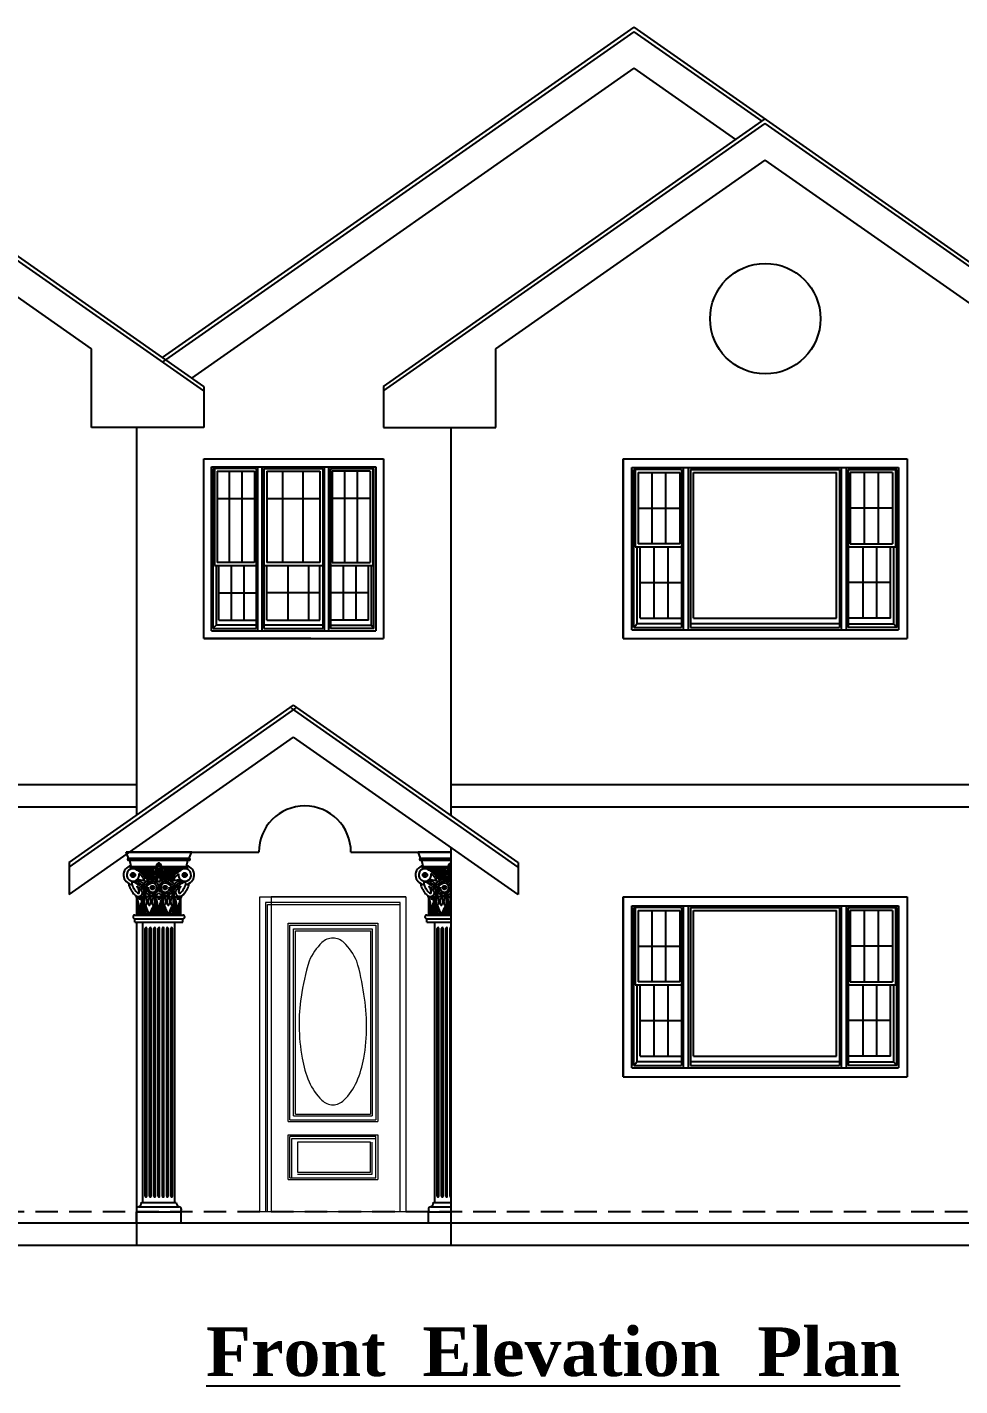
# Model space of a CAD drawing. Header units: inches. Extents: x 8172 to 11619, y -1386 to 1167.
# Drawn here: x 10052.4 to 10301.5, y 52.2 to 415.1 of the extents above; entities that cross this region are included whole.
import ezdxf

# ---------------------------------------------------------------- set-up
doc = ezdxf.new("R2010")
doc.units = ezdxf.units.IN
doc.header["$LTSCALE"] = 48
doc.header["$MEASUREMENT"] = 0
doc.linetypes.add('0', pattern=[0])
doc.linetypes.add('HIDDEN2', pattern=[0.1875, 0.125, -0.0625])
doc.layers.add('A-Door', color=3, linetype='Continuous', lineweight=13)
doc.layers.add('A-Glaz', color=92, linetype='Continuous')
doc.layers.add('SYMBOLS', color=6, linetype='Continuous')
doc.styles.get("Standard").update_dxf_attribs({"font": 'romantic.ttf'})

msp = doc.modelspace()

# ---------------------------------------------------------------- linework, layer by layer
for p, q in [((10099.56, 319.14), (9962.54, 415.08)), ((10088.54, 326.86), (10214.54, 415.08)), ((10088.54, 325.64), (10214.54, 413.86)), ((10351.56, 319.14), (10214.54, 415.08)), ((10248.69, 389.95), (10214.54, 413.86)), ((10096.38, 321.36), (10214.54, 404.1)), ((10241.72, 385.06), (10214.54, 404.1)), ((10099.56, 317.92), (9997.56, 389.34)), ((10147.56, 319.14), (10249.56, 390.56)), ((10147.56, 317.92), (10249.56, 389.34)), ((10351.56, 317.92), (10249.56, 389.34)), ((10069.56, 329.16), (9997.56, 379.57)), ((10177.56, 329.16), (10249.56, 379.57)), ((10321.56, 329.16), (10249.56, 379.57)), ((10069.56, 308.15), (10069.56, 329.16)), ((10177.56, 308.15), (10177.56, 329.16)), ((10099.56, 319.14), (10099.56, 308.15)), ((10147.56, 319.14), (10147.56, 308.15)), ((10099.56, 308.15), (10069.56, 308.15)), ((10081.56, 308.15), (10081.56, 204.56)), ((10081.56, 308.15), (10081.56, 204.56)), ((10147.56, 308.15), (10177.56, 308.15)), ((10165.56, 308.15), (10165.56, 204.56)), ((10128.13, 251.75), (10099.56, 251.75)), ((10063.56, 191.95), (10123.56, 233.97)), ((10063.56, 190.73), (10124.14, 233.15)), ((10183.56, 190.73), (10122.99, 233.15)), ((10183.56, 191.95), (10123.56, 233.97)), ((10063.56, 183.41), (10123.56, 225.42)), ((10183.56, 183.41), (10123.56, 225.42)), ((10081.56, 212.75), (9913.56, 212.75)), ((10333.56, 212.75), (10165.56, 212.75)), ((10081.56, 206.75), (9913.56, 206.75)), ((10333.56, 206.75), (10165.56, 206.75)), ((10165.56, 196.01), (10165.56, 89.75)), ((10096.32, 194.75), (10114.26, 194.75)), ((10138.87, 194.75), (10156.8, 194.75)), ((10063.56, 191.95), (10063.56, 183.41)), ((10183.56, 191.95), (10183.56, 183.41)), ((10081.56, 176.06), (10081.56, 89.75)), ((10081.56, 176.06), (10081.56, 89.75)), ((9829.56, 95.75), (10081.56, 95.75)), ((10081.56, 95.75), (10333.56, 95.75)), ((9466.78, 89.75), (10900.4, 89.75))]:
    msp.add_line(p, q)
at = {"color": 4}
msp.add_line((10099.56, 251.75), (10099.56, 290.08), dxfattribs=at)
at = {"color": 8, "linetype": 'HIDDEN2'}
for p, q in [((9901.56, 98.75), (10081.56, 98.75)), ((10081.56, 98.75), (10180.21, 98.75)), ((10153.56, 98.75), (10333.56, 98.75))]:
    msp.add_line(p, q, dxfattribs=at)
msp.add_circle((10249.56, 337.22), 14.75)
msp.add_arc((10126.56, 194.75), 12.31, 0, 180)
at = {"layer": 'A-Door', "linetype": '0'}
for p, q in [((10114.56, 182.75), (10153.56, 182.75)), ((10114.56, 98.75), (10114.56, 182.75)), ((10153.56, 182.75), (10117.56, 182.75)), ((10117.56, 182.75), (10117.56, 98.75)), ((10153.56, 182.75), (10153.56, 98.75)), ((10153.56, 182.75), (10153.56, 98.75)), ((10152.06, 181.25), (10116.06, 181.25)), ((10116.06, 181.25), (10116.06, 98.75)), ((10116.56, 180.75), (10152.06, 180.75)), ((10116.56, 98.75), (10116.56, 180.75)), ((10152.06, 98.75), (10152.06, 181.25)), ((10122.06, 122.75), (10122.06, 175.75)), ((10122.06, 175.75), (10146.06, 175.75)), ((10122.56, 123.25), (10122.56, 175.25)), ((10122.56, 175.25), (10145.56, 175.25)), ((10123.56, 174.25), (10144.56, 174.25)), ((10123.56, 124.25), (10123.56, 174.25)), ((10144.56, 174.25), (10144.56, 124.25)), ((10145.56, 175.25), (10145.56, 123.25)), ((10146.06, 175.75), (10146.06, 122.75)), ((10124.06, 124.75), (10124.06, 173.75)), ((10124.06, 173.75), (10144.06, 173.75)), ((10144.06, 173.75), (10144.06, 124.75)), ((10123.56, 124.25), (10144.56, 124.25)), ((10124.06, 124.75), (10144.06, 124.75)), ((10122.06, 122.75), (10146.06, 122.75)), ((10122.56, 123.25), (10145.56, 123.25)), ((10122.06, 119.25), (10146.06, 119.25)), ((10122.06, 107.25), (10122.06, 119.25)), ((10145.56, 118.75), (10122.56, 118.75)), ((10122.56, 107.75), (10122.56, 118.75)), ((10123.06, 118.25), (10145.56, 118.25)), ((10123.06, 107.75), (10123.06, 118.25)), ((10124.56, 117.25), (10124.56, 109.25)), ((10144.06, 117.25), (10124.56, 117.25)), ((10144.06, 109.25), (10144.06, 117.25)), ((10144.56, 108.75), (10144.56, 117.25)), ((10145.56, 107.75), (10145.56, 118.75)), ((10146.06, 119.25), (10146.06, 107.25)), ((10124.56, 109.25), (10144.06, 109.25)), ((10122.06, 107.25), (10146.06, 107.25)), ((10122.56, 107.75), (10145.56, 107.75)), ((10124.56, 108.75), (10144.56, 108.75)), ((10114.56, 98.75), (10153.56, 98.75)), ((10117.56, 98.75), (10153.56, 98.75))]:
    msp.add_line(p, q, dxfattribs=at)
for centre, radius, start, end in [((10134.06, 167.52), 4.24, 90, 134.024), ((10134.06, 167.52), 4.24, 45.976, 90), ((10141.72, 159.59), 15.26, 134.024, 156.8014), ((10126.4, 159.59), 15.26, 23.1986, 45.976), ((10182.18, 148.5), 57.1, 162.568, 172.483), ((10088.95, 149.99), 53.79, 7.2733, 16.8754), ((10094.18, 148.25), 48.88, 0.0001, 10.0663), ((10160.1, 149.84), 35.07, 169.9337, 182.5857), ((10173.94, 148.25), 48.88, 180, 190.0663), ((10094.18, 148.25), 48.88, 349.9337, 0), ((10154.15, 144.74), 28.77, 190.0663, 203.1986), ((10113.98, 144.74), 28.77, 336.8014, 349.9337), ((10141.72, 139.42), 15.26, 203.1986, 225.976), ((10126.4, 139.42), 15.26, 314.024, 336.8014), ((10134.06, 131.49), 4.24, 225.976, 270), ((10134.06, 131.49), 4.24, 270, 314.024)]:
    msp.add_arc(centre, radius, start, end, dxfattribs=at)
at = {"layer": 'A-Glaz', "linetype": '0'}
for p, q in [((10099.56, 251.75), (10099.56, 299.75)), ((10099.56, 299.75), (10147.56, 299.75)), ((10101.65, 253.84), (10101.65, 297.67)), ((10101.65, 297.67), (10145.48, 297.67)), ((10113.99, 253.84), (10113.99, 297.67)), ((10115.18, 253.84), (10115.18, 297.67)), ((10131.79, 253.84), (10131.79, 297.67)), ((10132.98, 253.84), (10132.98, 297.67)), ((10145.48, 297.67), (10145.48, 253.84)), ((10147.56, 299.75), (10147.56, 251.75)), ((10211.61, 299.75), (10211.61, 251.75)), ((10211.61, 251.75), (10211.61, 299.75)), ((10211.61, 299.75), (10287.51, 299.75)), ((10287.51, 299.75), (10287.51, 251.75)), ((10102.09, 254.43), (10102.09, 297.22)), ((10113.55, 297.22), (10102.09, 297.22)), ((10102.39, 297.22), (10102.39, 271.32)), ((10103.13, 296.48), (10103.13, 272.06)), ((10103.13, 296.48), (10113.1, 296.48)), ((10106.46, 272.06), (10106.46, 296.48)), ((10109.78, 272.06), (10109.78, 296.48)), ((10113.1, 296.48), (10113.1, 272.06)), ((10113.55, 297.22), (10113.55, 254.43)), ((10115.63, 297.22), (10115.63, 254.43)), ((10115.63, 297.22), (10131.35, 297.22)), ((10116.37, 296.48), (10116.37, 272.06)), ((10116.37, 296.48), (10130.6, 296.48)), ((10120.64, 272.06), (10120.64, 296.48)), ((10126.15, 272.06), (10126.15, 296.48)), ((10130.6, 296.48), (10130.6, 272.06)), ((10131.35, 297.22), (10131.35, 254.43)), ((10133.04, 272.06), (10133.04, 296.48)), ((10133.43, 297.22), (10133.43, 254.43)), ((10133.43, 297.22), (10145.03, 297.22)), ((10133.87, 296.48), (10133.87, 272.06)), ((10143.99, 296.48), (10133.87, 296.48)), ((10137.25, 272.06), (10137.25, 296.48)), ((10140.62, 272.06), (10140.62, 296.48)), ((10143.99, 296.48), (10143.99, 272.06)), ((10144.74, 297.22), (10144.74, 271.32)), ((10145.03, 254.43), (10145.03, 297.22)), ((10213.94, 254.08), (10213.94, 297.43)), ((10213.94, 297.43), (10285.19, 297.43)), ((10214.43, 254.74), (10214.43, 296.93)), ((10227.22, 296.93), (10214.43, 296.93)), ((10214.77, 296.93), (10214.77, 276.25)), ((10215.6, 296.1), (10215.6, 277.08)), ((10215.6, 296.1), (10226.72, 296.1)), ((10219.31, 277.08), (10219.31, 296.1)), ((10223.02, 277.08), (10223.02, 296.1)), ((10226.72, 296.1), (10226.72, 277.08)), ((10227.22, 296.93), (10227.22, 254.74)), ((10227.72, 254.08), (10227.72, 297.43)), ((10229.05, 254.08), (10229.05, 297.43)), ((10229.55, 296.93), (10229.55, 254.74)), ((10229.55, 296.93), (10269.41, 296.93)), ((10230.38, 257.23), (10230.38, 296.1)), ((10230.38, 296.1), (10268.58, 296.1)), ((10268.58, 257.23), (10268.58, 296.1)), ((10269.41, 296.93), (10269.41, 254.74)), ((10269.91, 254.08), (10269.91, 297.43)), ((10271.24, 254.08), (10271.24, 297.43)), ((10271.74, 296.93), (10271.74, 254.74)), ((10271.74, 296.93), (10284.69, 296.93)), ((10272.23, 296.1), (10272.23, 277.08)), ((10283.53, 296.1), (10272.23, 296.1)), ((10276.11, 277.08), (10276.11, 296.1)), ((10279.82, 277.08), (10279.82, 296.1)), ((10283.53, 296.1), (10283.53, 277.08)), ((10284.36, 296.93), (10284.36, 276.25)), ((10284.69, 254.74), (10284.69, 296.93)), ((10285.19, 297.43), (10285.19, 254.08)), ((10103.13, 289.15), (10113.1, 289.15)), ((10116.37, 289.15), (10130.6, 289.15)), ((10143.99, 289.15), (10133.87, 289.15)), ((10215.6, 286.59), (10226.72, 286.59)), ((10283.53, 286.59), (10272.23, 286.59)), ((10214.77, 276.25), (10227.22, 276.25)), ((10215.26, 276.25), (10215.26, 255.74)), ((10226.72, 277.08), (10215.6, 277.08)), ((10216.1, 257.23), (10216.1, 276.25)), ((10219.8, 276.25), (10219.8, 257.23)), ((10223.51, 276.25), (10223.51, 257.23)), ((10271.74, 276.25), (10284.36, 276.25)), ((10272.23, 277.08), (10283.53, 277.08)), ((10275.61, 276.25), (10275.61, 257.23)), ((10279.32, 276.25), (10279.32, 257.23)), ((10283.03, 257.23), (10283.03, 276.25)), ((10283.86, 276.25), (10283.86, 255.74)), ((10102.39, 271.32), (10113.55, 271.32)), ((10102.84, 271.32), (10102.84, 255.32)), ((10113.1, 272.06), (10103.13, 272.06)), ((10103.58, 256.66), (10103.58, 271.32)), ((10106.9, 271.32), (10106.9, 256.66)), ((10110.22, 271.32), (10110.22, 256.66)), ((10115.63, 271.32), (10131.35, 271.32)), ((10130.6, 272.06), (10116.37, 272.06)), ((10116.37, 256.66), (10116.37, 271.32)), ((10122.03, 271.32), (10122.03, 256.66)), ((10127.53, 271.32), (10127.53, 256.66)), ((10130.6, 256.66), (10130.6, 271.32)), ((10133.04, 271.32), (10133.04, 256.66)), ((10133.43, 271.32), (10144.74, 271.32)), ((10133.87, 272.06), (10143.99, 272.06)), ((10136.8, 271.32), (10136.8, 256.66)), ((10140.17, 271.32), (10140.17, 256.66)), ((10143.55, 256.66), (10143.55, 271.32)), ((10144.29, 271.32), (10144.29, 255.32)), ((10216.1, 266.74), (10227.22, 266.74)), ((10283.03, 266.74), (10271.74, 266.74)), ((10103.58, 263.99), (10113.55, 263.99)), ((10116.37, 264.07), (10130.6, 264.07)), ((10143.55, 263.99), (10133.43, 263.99)), ((10102.09, 254.43), (10102.84, 255.32)), ((10102.09, 254.43), (10113.55, 254.43)), ((10113.55, 255.32), (10102.84, 255.32)), ((10103.58, 256.66), (10113.55, 256.66)), ((10131.35, 255.32), (10115.63, 255.32)), ((10115.63, 254.43), (10131.35, 254.43)), ((10116.37, 256.66), (10130.6, 256.66)), ((10143.55, 256.66), (10133.43, 256.66)), ((10133.43, 255.32), (10144.29, 255.32)), ((10145.03, 254.43), (10133.43, 254.43)), ((10145.03, 254.43), (10144.29, 255.32)), ((10213.94, 254.08), (10285.19, 254.08)), ((10214.43, 254.74), (10215.26, 255.74)), ((10214.43, 254.74), (10227.22, 254.74)), ((10227.22, 255.74), (10215.26, 255.74)), ((10216.1, 257.23), (10227.22, 257.23)), ((10269.41, 255.74), (10229.55, 255.74)), ((10229.55, 254.74), (10269.41, 254.74)), ((10230.38, 257.23), (10268.58, 257.23)), ((10283.03, 257.23), (10271.74, 257.23)), ((10271.74, 255.74), (10283.86, 255.74)), ((10284.69, 254.74), (10271.74, 254.74)), ((10284.69, 254.74), (10283.86, 255.74)), ((10099.56, 251.75), (10147.56, 251.75)), ((10101.65, 253.84), (10145.48, 253.84)), ((10211.61, 251.75), (10287.51, 251.75)), ((10211.61, 182.75), (10211.61, 134.75)), ((10211.61, 134.75), (10211.61, 182.75)), ((10211.61, 182.75), (10287.51, 182.75)), ((10287.51, 182.75), (10287.51, 134.75)), ((10213.94, 137.08), (10213.94, 180.43)), ((10213.94, 180.43), (10285.19, 180.43)), ((10214.43, 137.74), (10214.43, 179.93)), ((10227.22, 179.93), (10214.43, 179.93)), ((10214.77, 179.93), (10214.77, 159.25)), ((10215.6, 179.1), (10215.6, 160.08)), ((10215.6, 179.1), (10226.72, 179.1)), ((10219.31, 160.08), (10219.31, 179.1)), ((10223.02, 160.08), (10223.02, 179.1)), ((10226.72, 179.1), (10226.72, 160.08)), ((10227.22, 179.93), (10227.22, 137.74)), ((10227.72, 137.08), (10227.72, 180.43)), ((10229.05, 137.08), (10229.05, 180.43)), ((10229.55, 179.93), (10229.55, 137.74)), ((10229.55, 179.93), (10269.41, 179.93)), ((10230.38, 140.23), (10230.38, 179.1)), ((10230.38, 179.1), (10268.58, 179.1)), ((10268.58, 140.23), (10268.58, 179.1)), ((10269.41, 179.93), (10269.41, 137.74)), ((10269.91, 137.08), (10269.91, 180.43)), ((10271.24, 137.08), (10271.24, 180.43)), ((10271.74, 179.93), (10271.74, 137.74)), ((10271.74, 179.93), (10284.69, 179.93)), ((10272.23, 179.1), (10272.23, 160.08)), ((10283.53, 179.1), (10272.23, 179.1)), ((10276.11, 160.08), (10276.11, 179.1)), ((10279.82, 160.08), (10279.82, 179.1)), ((10283.53, 179.1), (10283.53, 160.08)), ((10284.36, 179.93), (10284.36, 159.25)), ((10284.69, 137.74), (10284.69, 179.93)), ((10285.19, 180.43), (10285.19, 137.08)), ((10215.6, 169.59), (10226.72, 169.59)), ((10283.53, 169.59), (10272.23, 169.59)), ((10226.72, 160.08), (10215.6, 160.08)), ((10272.23, 160.08), (10283.53, 160.08)), ((10214.77, 159.25), (10227.22, 159.25)), ((10215.26, 159.25), (10215.26, 138.74)), ((10216.1, 140.23), (10216.1, 159.25)), ((10219.8, 159.25), (10219.8, 140.23)), ((10223.51, 159.25), (10223.51, 140.23)), ((10271.74, 159.25), (10284.36, 159.25)), ((10275.61, 159.25), (10275.61, 140.23)), ((10279.32, 159.25), (10279.32, 140.23)), ((10283.03, 140.23), (10283.03, 159.25)), ((10283.86, 159.25), (10283.86, 138.74)), ((10216.1, 149.74), (10227.22, 149.74)), ((10283.03, 149.74), (10271.74, 149.74)), ((10214.43, 137.74), (10215.26, 138.74)), ((10227.22, 138.74), (10215.26, 138.74)), ((10216.1, 140.23), (10227.22, 140.23)), ((10269.41, 138.74), (10229.55, 138.74)), ((10230.38, 140.23), (10268.58, 140.23)), ((10283.03, 140.23), (10271.74, 140.23)), ((10271.74, 138.74), (10283.86, 138.74)), ((10284.69, 137.74), (10283.86, 138.74)), ((10211.61, 134.75), (10287.51, 134.75)), ((10213.94, 137.08), (10285.19, 137.08)), ((10214.43, 137.74), (10227.22, 137.74)), ((10229.55, 137.74), (10269.41, 137.74)), ((10284.69, 137.74), (10271.74, 137.74))]:
    msp.add_line(p, q, dxfattribs=at)
at = {"layer": 'SYMBOLS'}
for p, q in [((10078.8, 194.77), (10096.33, 194.77)), ((10079.47, 193.08), (10078.8, 194.77)), ((10078.8, 194.75), (10096.32, 194.75)), ((10079.47, 193.08), (10095.65, 193.08)), ((10079.47, 192.54), (10095.65, 192.54)), ((10080.15, 190.86), (10079.81, 192.54)), ((10094.98, 190.86), (10095.32, 192.54)), ((10095.65, 193.08), (10096.33, 194.77)), ((10156.8, 194.77), (10165.56, 194.77)), ((10157.47, 193.08), (10156.8, 194.77)), ((10156.8, 194.75), (10165.56, 194.75)), ((10157.47, 193.08), (10165.56, 193.08)), ((10157.47, 192.54), (10165.56, 192.54)), ((10158.15, 190.86), (10157.81, 192.54)), ((10080.15, 190.86), (10086.83, 190.86)), ((10080.15, 190.32), (10086.74, 190.32)), ((10081.49, 190.09), (10081.49, 190.32)), ((10082, 189.79), (10082, 190.32)), ((10082.51, 189.47), (10082.51, 190.32)), ((10083.01, 189.05), (10083.01, 190.32)), ((10083.52, 188.5), (10083.52, 190.32)), ((10084.02, 187.73), (10084.02, 190.32)), ((10084.53, 187.73), (10084.53, 190.32)), ((10085.03, 187.9), (10085.03, 190.32)), ((10085.54, 187.99), (10085.54, 190.32)), ((10086.05, 189.51), (10086.05, 190.32)), ((10087.27, 190.38), (10086.72, 190.07)), ((10086.72, 189.88), (10088.4, 189.88)), ((10087.24, 190.46), (10086.74, 190.33)), ((10087.24, 190.64), (10086.81, 190.75)), ((10087.27, 190.72), (10086.86, 190.95)), ((10087.32, 190.31), (10086.89, 189.88)), ((10087.32, 190.79), (10086.94, 191.17)), ((10087.39, 190.84), (10087.06, 191.42)), ((10087.4, 190.26), (10087.18, 189.88)), ((10087.48, 190.88), (10087.27, 191.67)), ((10087.48, 190.23), (10087.38, 189.88)), ((10087.65, 190.88), (10087.86, 191.67)), ((10087.65, 190.23), (10087.74, 189.88)), ((10087.73, 190.84), (10088.06, 191.42)), ((10087.73, 190.26), (10087.94, 189.88)), ((10087.8, 190.79), (10088.18, 191.18)), ((10087.8, 190.32), (10088.24, 189.88)), ((10087.86, 190.72), (10088.26, 190.95)), ((10087.86, 190.39), (10088.4, 190.08)), ((10087.89, 190.64), (10088.32, 190.76)), ((10087.89, 190.46), (10088.38, 190.33)), ((10088.29, 190.86), (10094.98, 190.86)), ((10088.38, 190.32), (10094.98, 190.32)), ((10089.08, 189.51), (10089.08, 190.32)), ((10089.58, 188.01), (10089.58, 190.32)), ((10090.09, 187.92), (10090.09, 190.32)), ((10090.6, 187.75), (10090.6, 190.32)), ((10091.1, 187.67), (10091.1, 190.32)), ((10091.61, 188.42), (10091.61, 190.32)), ((10092.11, 188.97), (10092.11, 190.32)), ((10092.62, 189.4), (10092.62, 190.32)), ((10093.12, 189.74), (10093.12, 190.32)), ((10093.63, 190.09), (10093.63, 190.32)), ((10158.15, 190.86), (10164.83, 190.86)), ((10158.15, 190.32), (10164.74, 190.32)), ((10159.49, 190.09), (10159.49, 190.32)), ((10160, 189.79), (10160, 190.32)), ((10160.51, 189.47), (10160.51, 190.32)), ((10161.01, 189.05), (10161.01, 190.32)), ((10161.52, 188.5), (10161.52, 190.32)), ((10162.02, 187.73), (10162.02, 190.32)), ((10162.53, 187.73), (10162.53, 190.32)), ((10163.03, 187.9), (10163.03, 190.32)), ((10163.54, 187.99), (10163.54, 190.32)), ((10164.05, 189.51), (10164.05, 190.32)), ((10165.27, 190.38), (10164.72, 190.07)), ((10164.72, 189.88), (10165.56, 189.88)), ((10165.24, 190.46), (10164.74, 190.33)), ((10165.24, 190.64), (10164.81, 190.75)), ((10165.27, 190.72), (10164.86, 190.95)), ((10165.32, 190.31), (10164.89, 189.88)), ((10165.32, 190.79), (10164.94, 191.17)), ((10165.39, 190.84), (10165.06, 191.42)), ((10165.4, 190.26), (10165.18, 189.88)), ((10165.48, 190.88), (10165.27, 191.67)), ((10165.48, 190.23), (10165.38, 189.88)), ((10083.82, 186.95), (10084.36, 186.95)), ((10090.76, 186.95), (10091.31, 186.95)), ((10161.82, 186.95), (10162.36, 186.95)), ((10081.49, 182.9), (10087.56, 182.9)), ((10081.66, 177.91), (10081.66, 182.49)), ((10081.83, 177.91), (10081.83, 182.02)), ((10082, 177.91), (10082, 181.49)), ((10083.01, 177.91), (10083.01, 181.69)), ((10083.18, 177.91), (10083.18, 182.15)), ((10083.35, 177.91), (10083.35, 182.55)), ((10086.72, 177.91), (10086.72, 182.49)), ((10086.89, 177.91), (10086.89, 182.02)), ((10087.06, 177.91), (10087.06, 181.49)), ((10087.56, 182.9), (10093.63, 182.9)), ((10088.07, 177.91), (10088.07, 181.69)), ((10088.24, 177.91), (10088.24, 182.15)), ((10088.4, 177.91), (10088.4, 182.55)), ((10091.78, 177.91), (10091.78, 182.49)), ((10091.94, 177.91), (10091.94, 182.02)), ((10092.11, 177.91), (10092.11, 181.49)), ((10093.12, 177.91), (10093.12, 181.69)), ((10093.29, 177.91), (10093.29, 182.15)), ((10093.46, 177.91), (10093.46, 182.55)), ((10159.49, 182.9), (10165.56, 182.9)), ((10159.66, 177.91), (10159.66, 182.49)), ((10159.83, 177.91), (10159.83, 182.02)), ((10160, 177.91), (10160, 181.49)), ((10161.01, 177.91), (10161.01, 181.69)), ((10161.18, 177.91), (10161.18, 182.15)), ((10161.35, 177.91), (10161.35, 182.55)), ((10164.72, 177.91), (10164.72, 182.49)), ((10164.89, 177.91), (10164.89, 182.02)), ((10165.06, 177.91), (10165.06, 181.49)), ((10081.16, 177.91), (10093.97, 177.91)), ((10082.17, 177.91), (10082.17, 180.86)), ((10082.34, 177.91), (10082.34, 180.02)), ((10082.67, 177.91), (10082.67, 180.43)), ((10082.84, 177.91), (10082.84, 181.14)), ((10087.23, 177.91), (10087.23, 180.86)), ((10087.39, 177.91), (10087.39, 180.02)), ((10087.73, 177.91), (10087.73, 180.43)), ((10087.9, 177.91), (10087.9, 181.14)), ((10092.28, 177.91), (10092.28, 180.86)), ((10092.45, 177.91), (10092.45, 180.02)), ((10092.79, 177.91), (10092.79, 180.43)), ((10092.96, 177.91), (10092.96, 181.14)), ((10159.16, 177.91), (10165.56, 177.91)), ((10160.17, 177.91), (10160.17, 180.86)), ((10160.34, 177.91), (10160.34, 180.02)), ((10160.67, 177.91), (10160.67, 180.43)), ((10160.84, 177.91), (10160.84, 181.14)), ((10165.23, 177.91), (10165.23, 180.86)), ((10165.39, 177.91), (10165.39, 180.02)), ((10081.16, 176.9), (10093.97, 176.9)), ((10081.16, 176.06), (10081.16, 176.9)), ((10081.16, 176.06), (10093.97, 176.06)), ((10083.28, 101.15), (10083.28, 176.06)), ((10083.92, 102.83), (10083.92, 174.37)), ((10084.33, 102.83), (10084.33, 174.37)), ((10085.07, 102.83), (10085.07, 174.37)), ((10085.47, 102.83), (10085.47, 174.37)), ((10086.21, 102.83), (10086.21, 174.37)), ((10086.62, 102.83), (10086.62, 174.37)), ((10087.36, 102.83), (10087.36, 174.37)), ((10087.76, 102.83), (10087.76, 174.37)), ((10088.51, 102.83), (10088.51, 174.37)), ((10088.91, 102.83), (10088.91, 174.37)), ((10089.65, 102.83), (10089.65, 174.37)), ((10090.06, 102.83), (10090.06, 174.37)), ((10090.8, 102.83), (10090.8, 174.37)), ((10091.2, 102.83), (10091.2, 174.37)), ((10091.84, 101.15), (10091.84, 176.06)), ((10093.97, 176.06), (10093.97, 176.9)), ((10159.16, 176.9), (10165.56, 176.9)), ((10159.16, 176.06), (10159.16, 176.9)), ((10159.16, 176.06), (10165.56, 176.06)), ((10161.28, 101.15), (10161.28, 176.06)), ((10161.92, 102.83), (10161.92, 174.37)), ((10162.33, 102.83), (10162.33, 174.37)), ((10163.07, 102.83), (10163.07, 174.37)), ((10163.47, 102.83), (10163.47, 174.37)), ((10164.21, 102.83), (10164.21, 174.37)), ((10164.62, 102.83), (10164.62, 174.37)), ((10165.36, 102.83), (10165.36, 174.37)), ((10081.56, 98.62), (10093.56, 98.62)), ((10081.56, 95.75), (10081.56, 98.62)), ((10082.24, 99.97), (10092.89, 99.97)), ((10082.91, 101.15), (10082.91, 101.2)), ((10082.91, 101.15), (10092.21, 101.15)), ((10093.56, 95.75), (10093.56, 98.62)), ((10159.56, 98.62), (10165.56, 98.62)), ((10159.56, 95.75), (10159.56, 98.62)), ((10160.24, 99.97), (10165.56, 99.97)), ((10160.91, 101.15), (10160.91, 101.2)), ((10160.91, 101.15), (10165.56, 101.15)), ((10081.56, 95.75), (10093.56, 95.75)), ((10159.56, 95.75), (10171.56, 95.75))]:
    msp.add_line(p, q, dxfattribs=at)
for points in [[(10088.4, 189.88, 0.044934), (10088.33, 190.66, 0.058445), (10088.16, 191.24, 0.100481), (10087.84, 191.69, 0.191565), (10087.56, 191.8, 0.191565), (10087.29, 191.69, 0.100481), (10086.97, 191.24, 0.058445), (10086.79, 190.66, 0.044934), (10086.72, 189.88, 0.044934)], [(10087.93, 189.41, 0.057994), (10087.56, 189.45, 0.057994), (10087.2, 189.41, 0.099038)], [(10087.68, 189.11, 0.023937), (10087.56, 189.11, 0.023937), (10087.44, 189.11, 0.099038)], [(10087.57, 188.78, 0.002861), (10087.56, 188.78, 0.002861), (10087.55, 188.78, 0.099038)], [(10165.56, 191.8, 0.191565), (10165.29, 191.69, 0.100481), (10164.97, 191.24, 0.058445), (10164.79, 190.66, 0.044934), (10164.72, 189.88)], [(10165.56, 189.45, 0.057994), (10165.2, 189.41)], [(10165.68, 189.11, 0.023937), (10165.56, 189.11, 0.023937), (10165.44, 189.11, 0.099038)], [(10165.57, 188.78, 0.002861), (10165.56, 188.78, 0.002861), (10165.55, 188.78, 0.099038)], [(10079.49, 186.39, 0.050627), (10079.55, 185.93, 0.04303), (10079.76, 185.29, 0.031759), (10080.14, 184.55, 0.031759), (10080.6, 183.87, 0.04303), (10081.06, 183.37, 0.085396), (10081.71, 182.96, 0.237053), (10082.65, 183.02, 0.237053), (10083.16, 183.81, 0.028544), (10083.17, 184.07, 0.04303)], [(10080.65, 186.76, 0.005911), (10080.62, 186.78, 0.237053), (10080.44, 186.76, 0.237053), (10080.34, 186.61, 0.085396), (10080.37, 186.13, 0.04303), (10080.54, 185.62, 0.031759), (10080.86, 184.98, 0.031759), (10081.27, 184.39, 0.04303), (10081.63, 184, 0.085396), (10082.04, 183.74, 0.237053), (10082.22, 183.75, 0.237053), (10082.32, 183.9, 0.085396), (10082.29, 184.39, 0.04303), (10082.12, 184.89, 0.031759), (10081.79, 185.53, 0.031759)], [(10081.79, 185.53, 0.005865), (10081.72, 185.65, 0.04303)], [(10085.78, 187.67, 0.004464), (10085.77, 187.62, 0.010398), (10085.74, 187.45, 0.043135)], [(10086.12, 187.67, 0.01039), (10086.1, 187.56, 0.007903), (10086.08, 187.44, 0.043135)], [(10086.46, 187.63, 0.013024), (10086.43, 187.51, 0.008637), (10086.42, 187.39, 0.043135)], [(10086.81, 187.66, 0.026642), (10086.77, 187.45, 0.013708), (10086.74, 187.27, 0.043135)], [(10087.05, 185.18, 0.001502), (10087.06, 185.18, 0.149566)], [(10088.06, 187.1, 0.025329), (10088.03, 187.39, 0.056458), (10087.92, 187.75, 0.099038), (10087.73, 188.04, 0.196967), (10087.56, 188.1, 0.196967), (10087.4, 188.04, 0.099038), (10087.2, 187.75, 0.056458), (10087.1, 187.39, 0.025329), (10087.06, 187.1, 0.043135)], [(10087.58, 188.44, 0.008103), (10087.56, 188.44, 0.008103), (10087.54, 188.44, 0.099038)], [(10088.07, 185.18, 0.001502), (10088.07, 185.18, 0.099038)], [(10088.38, 187.27, 0.013708), (10088.36, 187.45, 0.026642), (10088.31, 187.66, 0.099038)], [(10088.71, 187.39, 0.008637), (10088.69, 187.51, 0.013024), (10088.67, 187.63, 0.099038)], [(10089.04, 187.44, 0.007903), (10089.02, 187.56, 0.011126), (10089, 187.68, 0.099038)], [(10089.38, 187.45, 0.010398), (10089.35, 187.62, 0.005495), (10089.34, 187.69, 0.099038)], [(10092, 184.12, 0.031749), (10092.02, 183.84, 0.232303), (10092.53, 183.07, 0.232303), (10093.46, 183.01, 0.087239), (10094.1, 183.41, 0.04451), (10094.55, 183.9, 0.032957), (10094.99, 184.57, 0.032957), (10095.35, 185.29, 0.04451), (10095.55, 185.92, 0.051442), (10095.6, 186.37, 0.232303)], [(10093.33, 185.53, 0.032957), (10093.02, 184.91, 0.04451), (10092.87, 184.42, 0.087239), (10092.85, 183.95, 0.232303), (10092.95, 183.8, 0.232303), (10093.14, 183.79, 0.087239), (10093.53, 184.04, 0.04451), (10093.88, 184.42, 0.032957), (10094.27, 184.99, 0.032957), (10094.57, 185.61, 0.04451), (10094.73, 186.1, 0.087239), (10094.74, 186.57, 0.232303), (10094.64, 186.72, 0.232303), (10094.46, 186.73, 0.087239)], [(10093.37, 185.6, 0.003583), (10093.33, 185.53, 0.032957)], [(10157.49, 186.39, 0.050627), (10157.55, 185.93, 0.04303), (10157.76, 185.29, 0.031759), (10158.14, 184.55, 0.031759), (10158.6, 183.87, 0.04303), (10159.06, 183.37, 0.085396), (10159.71, 182.96, 0.237053), (10160.65, 183.02, 0.237053), (10161.16, 183.81, 0.028544), (10161.17, 184.07, 0.04303)], [(10158.65, 186.76, 0.005911), (10158.62, 186.78, 0.237053), (10158.44, 186.76, 0.237053), (10158.34, 186.61, 0.085396), (10158.37, 186.13, 0.04303), (10158.54, 185.62, 0.031759), (10158.86, 184.98, 0.031759), (10159.27, 184.39, 0.04303), (10159.63, 184, 0.085396), (10160.04, 183.74, 0.237053), (10160.22, 183.75, 0.237053), (10160.32, 183.9, 0.085396), (10160.29, 184.39, 0.04303), (10160.12, 184.89, 0.031759), (10159.79, 185.53, 0.031759)], [(10159.79, 185.53, 0.005865), (10159.72, 185.65, 0.04303)], [(10163.78, 187.67, 0.004464), (10163.77, 187.62, 0.010398), (10163.74, 187.45, 0.043135)], [(10164.12, 187.67, 0.01039), (10164.1, 187.56, 0.007903), (10164.08, 187.44, 0.043135)], [(10164.46, 187.63, 0.013024), (10164.43, 187.51, 0.008637), (10164.42, 187.39, 0.043135)], [(10164.81, 187.66, 0.026642), (10164.77, 187.45, 0.013708), (10164.74, 187.27, 0.043135)], [(10165.05, 185.18, 0.001502), (10165.06, 185.18, 0.149566)], [(10165.56, 188.1, 0.196967), (10165.4, 188.04, 0.099038), (10165.2, 187.75, 0.056458), (10165.1, 187.39, 0.025329), (10165.06, 187.1)], [(10165.58, 188.44, 0.008103), (10165.56, 188.44, 0.008103), (10165.54, 188.44, 0.099038)], [(10166.07, 185.18, 0.001502), (10166.07, 185.18, 0.099038)]]:
    msp.add_lwpolyline(points, format="xyb", dxfattribs=at)
for points in [[(10083.59, 181.55, 0.041149), (10083.63, 181.14, 0.05422), (10083.71, 180.84, 0.097238), (10083.87, 180.6, 0.203203), (10084, 180.54, 0.203203), (10084.13, 180.6, 0.097238), (10084.28, 180.84, 0.05422), (10084.37, 181.14, 0.041149), (10084.4, 181.55, 0.041149), (10084.37, 181.97, 0.05422), (10084.28, 182.27, 0.097238), (10084.13, 182.51, 0.203203), (10084, 182.56, 0.203203), (10083.87, 182.51, 0.097238), (10083.71, 182.27, 0.05422), (10083.63, 181.97, 0.041149)], [(10084.63, 181.55, 0.041149), (10084.66, 181.14, 0.05422), (10084.75, 180.84, 0.097238), (10084.9, 180.6, 0.203203), (10085.03, 180.54, 0.203203), (10085.16, 180.6, 0.097238), (10085.32, 180.84, 0.05422), (10085.4, 181.14, 0.041149), (10085.44, 181.55, 0.041149), (10085.4, 181.97, 0.05422), (10085.32, 182.27, 0.097238), (10085.16, 182.51, 0.203203), (10085.03, 182.56, 0.203203), (10084.9, 182.51, 0.097238), (10084.75, 182.27, 0.05422), (10084.66, 181.97, 0.041149)], [(10085.64, 181.55, 0.041149), (10085.67, 181.14, 0.05422), (10085.76, 180.84, 0.097238), (10085.91, 180.6, 0.203203), (10086.05, 180.54, 0.203203), (10086.18, 180.6, 0.097238), (10086.33, 180.84, 0.05422), (10086.42, 181.14, 0.041149), (10086.45, 181.55, 0.041149), (10086.42, 181.97, 0.05422), (10086.33, 182.27, 0.097238), (10086.18, 182.51, 0.203203), (10086.05, 182.56, 0.203203), (10085.91, 182.51, 0.097238), (10085.76, 182.27, 0.05422), (10085.67, 181.97, 0.041149)], [(10088.65, 181.55, 0.041149), (10088.68, 181.14, 0.05422), (10088.76, 180.84, 0.097238), (10088.92, 180.6, 0.203203), (10089.05, 180.54, 0.203203), (10089.18, 180.6, 0.097238), (10089.34, 180.84, 0.05422), (10089.42, 181.14, 0.041149), (10089.46, 181.55, 0.041149), (10089.42, 181.97, 0.05422), (10089.34, 182.27, 0.097238), (10089.18, 182.51, 0.203203), (10089.05, 182.56, 0.203203), (10088.92, 182.51, 0.097238), (10088.76, 182.27, 0.05422), (10088.68, 181.97, 0.041149)], [(10089.69, 181.55, 0.041149), (10089.72, 181.14, 0.05422), (10089.8, 180.84, 0.097238), (10089.96, 180.6, 0.203203), (10090.09, 180.54, 0.203203), (10090.22, 180.6, 0.097238), (10090.38, 180.84, 0.05422), (10090.46, 181.14, 0.041149), (10090.49, 181.55, 0.041149), (10090.46, 181.97, 0.05422), (10090.38, 182.27, 0.097238), (10090.22, 182.51, 0.203203), (10090.09, 182.56, 0.203203), (10089.96, 182.51, 0.097238), (10089.8, 182.27, 0.05422), (10089.72, 181.97, 0.041149)], [(10090.69, 181.55, 0.041149), (10090.73, 181.14, 0.05422), (10090.81, 180.84, 0.097238), (10090.97, 180.6, 0.203203), (10091.1, 180.54, 0.203203), (10091.23, 180.6, 0.097238), (10091.38, 180.84, 0.05422), (10091.47, 181.14, 0.041149), (10091.5, 181.55, 0.041149), (10091.47, 181.97, 0.05422), (10091.38, 182.27, 0.097238), (10091.23, 182.51, 0.203203), (10091.1, 182.56, 0.203203), (10090.97, 182.51, 0.097238), (10090.81, 182.27, 0.05422), (10090.73, 181.97, 0.041149)], [(10161.59, 181.55, 0.041149), (10161.63, 181.14, 0.05422), (10161.71, 180.84, 0.097238), (10161.87, 180.6, 0.203203), (10162, 180.54, 0.203203), (10162.13, 180.6, 0.097238), (10162.28, 180.84, 0.05422), (10162.37, 181.14, 0.041149), (10162.4, 181.55, 0.041149), (10162.37, 181.97, 0.05422), (10162.28, 182.27, 0.097238), (10162.13, 182.51, 0.203203), (10162, 182.56, 0.203203), (10161.87, 182.51, 0.097238), (10161.71, 182.27, 0.05422), (10161.63, 181.97, 0.041149)], [(10162.63, 181.55, 0.041149), (10162.66, 181.14, 0.05422), (10162.75, 180.84, 0.097238), (10162.9, 180.6, 0.203203), (10163.03, 180.54, 0.203203), (10163.16, 180.6, 0.097238), (10163.32, 180.84, 0.05422), (10163.4, 181.14, 0.041149), (10163.44, 181.55, 0.041149), (10163.4, 181.97, 0.05422), (10163.32, 182.27, 0.097238), (10163.16, 182.51, 0.203203), (10163.03, 182.56, 0.203203), (10162.9, 182.51, 0.097238), (10162.75, 182.27, 0.05422), (10162.66, 181.97, 0.041149)], [(10163.64, 181.55, 0.041149), (10163.67, 181.14, 0.05422), (10163.76, 180.84, 0.097238), (10163.91, 180.6, 0.203203), (10164.05, 180.54, 0.203203), (10164.18, 180.6, 0.097238), (10164.33, 180.84, 0.05422), (10164.42, 181.14, 0.041149), (10164.45, 181.55, 0.041149), (10164.42, 181.97, 0.05422), (10164.33, 182.27, 0.097238), (10164.18, 182.51, 0.203203), (10164.05, 182.56, 0.203203), (10163.91, 182.51, 0.097238), (10163.76, 182.27, 0.05422), (10163.67, 181.97, 0.041149)]]:
    msp.add_lwpolyline(points, format="xyb", close=True, dxfattribs=at)
for centre, radius in [((10080.65, 188.63), 0.59), ((10080.65, 188.6), 0.253), ((10086.55, 188.63), 0.674), ((10086.55, 188.6), 0.341), ((10087.56, 190.55), 0.337), ((10088.57, 188.63), 0.674), ((10088.57, 188.6), 0.313), ((10094.47, 188.63), 0.59), ((10094.47, 188.6), 0.253), ((10158.65, 188.63), 0.59), ((10158.65, 188.6), 0.253), ((10164.55, 188.63), 0.674), ((10164.55, 188.6), 0.341), ((10085.88, 185.26), 0.506), ((10085.88, 185.26), 0.253), ((10089.25, 185.26), 0.506), ((10089.25, 185.26), 0.253), ((10163.88, 185.26), 0.506), ((10163.88, 185.26), 0.253)]:
    msp.add_circle(centre, radius, dxfattribs=at)
for centre, radius, start, end in [((10079.47, 192.81), 0.27, 90, 270), ((10095.65, 192.81), 0.27, 270, 90), ((10157.47, 192.81), 0.27, 90, 270), ((10080.65, 188.63), 2.53, 102.6585, 263.6745), ((10080.65, 188.63), 1.69, 51.0895, 12.3454), ((10080.15, 190.59), 0.27, 90, 270), ((10079.47, 185.3), 5.16, 25.7052, 64.2956), ((10079.47, 185.3), 4.65, 20.7756, 52.6093), ((10086.55, 188.63), 1.01, 253.7221, 217.95), ((10088.57, 188.63), 1.01, 322.8977, 287.951), ((10095.97, 184.95), 5.58, 118.6287, 158.9789), ((10095.97, 184.95), 5.07, 128.5337, 156.766), ((10094.47, 188.63), 1.69, 170.4238, 134.1971), ((10094.47, 188.63), 2.53, 275.8109, 77.3415), ((10094.98, 190.59), 0.27, 270, 90), ((10158.65, 188.63), 2.53, 102.6585, 263.6745), ((10158.65, 188.63), 1.69, 51.0895, 12.3454), ((10158.15, 190.59), 0.27, 90, 270), ((10157.47, 185.3), 5.16, 25.7052, 64.2956), ((10157.47, 185.3), 4.65, 20.7756, 52.6093), ((10164.55, 188.63), 1.01, 253.7221, 217.95), ((10165.56, 190.55), 0.337, 90, 270), ((10079.05, 181.74), 5.27, 31.0049, 73.3791), ((10079.05, 181.74), 5.77, 45.0534, 67.2841), ((10082.25, 182.37), 4.85, 70.7153, 99.4031), ((10079.05, 181.74), 4.73, 22.0536, 55.5971), ((10079.05, 181.74), 6.28, 45.5477, 60.6629), ((10086.32, 183.59), 3.9, 110.8664, 152.5892), ((10086.32, 183.59), 3.39, 110.8664, 156.0641), ((10086.32, 183.59), 2.89, 110.8664, 193.7825), ((10086.32, 183.59), 2.38, 132.92, 196.7886), ((10085.94, 184.34), 3.67, 92.8746, 119.6665), ((10085.94, 184.34), 3.33, 84.3221, 120.2598), ((10079.47, 185.3), 5.16, 18.6588, 21.938), ((10085.88, 185.26), 1.69, 196.4866, 119.7038), ((10085.88, 185.26), 1.18, 176.5403, 119.7038), ((10085.88, 185.26), 2.19, 39.7151, 119.7038), ((10089.25, 185.26), 2.19, 60.0905, 140.2849), ((10089.25, 185.26), 1.69, 60.0905, 343.4426), ((10089.25, 185.26), 1.18, 60.0905, 3.3616), ((10089.23, 184.5), 3.19, 58.736, 96.1386), ((10089.23, 184.5), 3.52, 59.2538, 87.4962), ((10088.8, 183.59), 2.89, 346.2861, 68.9965), ((10088.8, 183.59), 3.39, 23.6314, 68.9965), ((10088.8, 183.59), 3.9, 27.1217, 68.9965), ((10088.8, 183.59), 2.38, 343.2999, 47.0187), ((10092.87, 182.61), 4.62, 80.4858, 109.6409), ((10096.09, 181.7), 5.29, 107.5568, 148.7726), ((10096.09, 181.7), 6.31, 118.643, 134.2677), ((10096.09, 181.7), 4.75, 124.8664, 157.7141), ((10096.09, 181.7), 5.8, 112.4277, 134.7694), ((10157.05, 181.74), 5.27, 31.0049, 73.3791), ((10157.05, 181.74), 5.77, 45.0534, 67.2841), ((10160.25, 182.37), 4.85, 70.7153, 99.4031), ((10157.05, 181.74), 4.73, 22.0536, 55.5971), ((10157.05, 181.74), 6.28, 45.5477, 60.6629), ((10164.32, 183.59), 3.9, 110.8664, 152.5892), ((10164.32, 183.59), 3.39, 110.8664, 156.0641), ((10164.32, 183.59), 2.89, 110.8664, 193.7825), ((10164.32, 183.59), 2.38, 132.92, 196.7886), ((10163.94, 184.34), 3.67, 92.8746, 119.6665), ((10163.94, 184.34), 3.33, 84.3221, 120.2598), ((10157.47, 185.3), 5.16, 18.6588, 21.938), ((10163.88, 185.26), 1.69, 196.4866, 119.7038), ((10163.88, 185.26), 1.18, 176.5403, 119.7038), ((10163.88, 185.26), 2.19, 39.7151, 119.7038), ((10081.35, 181.75), 1.16, 7.0593, 82.9407), ((10069.96, 177.97), 12.55, 359.7584, 23.1591), ((10092.31, 178.52), 9.82, 153.5215, 183.561), ((10083.68, 181.73), 1.18, 97.6931, 172.3069), ((10085.88, 185.26), 2.19, 211.1431, 320.2849), ((10075.01, 177.97), 12.55, 359.7584, 23.1591), ((10086.41, 181.75), 1.16, 7.0593, 82.9407), ((10097.36, 178.52), 9.82, 153.5215, 183.561), ((10089.25, 185.26), 2.19, 219.7151, 328.8112), ((10088.73, 181.73), 1.18, 97.6931, 172.3069), ((10091.46, 181.75), 1.16, 7.0593, 82.9407), ((10080.07, 177.97), 12.55, 359.7584, 23.1591), ((10102.42, 178.52), 9.82, 153.5215, 183.561), ((10093.79, 181.73), 1.18, 97.6931, 172.3069), ((10159.35, 181.75), 1.16, 7.0593, 82.9407), ((10147.96, 177.97), 12.55, 359.7584, 23.1591), ((10170.31, 178.52), 9.82, 153.5215, 183.561), ((10161.68, 181.73), 1.18, 97.6931, 172.3069), ((10163.88, 185.26), 2.19, 211.1431, 320.2849), ((10153.01, 177.97), 12.55, 359.7584, 23.1591), ((10164.41, 181.75), 1.16, 7.0593, 82.9407), ((10081.16, 177.41), 0.506, 90, 270), ((10075.22, 175.21), 10.18, 15.4159, 37.0121), ((10075.22, 175.21), 9.78, 16.0705, 33.7428), ((10075.22, 175.21), 9.37, 16.784, 29.8396), ((10075.22, 175.21), 8.97, 17.565, 24.9684), ((10096.17, 174.53), 11.64, 144.3019, 163.1207), ((10096.17, 174.53), 11.23, 147.2823, 162.4936), ((10096.17, 174.53), 10.83, 150.7822, 161.8173), ((10096.17, 174.53), 10.42, 155.0444, 161.0856), ((10078.71, 174.41), 11.91, 17.1083, 35.4934), ((10078.71, 174.41), 11.5, 17.7297, 32.5611), ((10078.71, 174.41), 11.1, 18.3987, 29.1271), ((10078.71, 174.41), 10.69, 19.1212, 24.9617), ((10098.32, 176.02), 8.44, 140.7833, 167.0169), ((10098.32, 176.02), 8.04, 144.4647, 166.3511), ((10098.32, 176.02), 8.04, 144.4647, 166.3511), ((10098.32, 176.02), 7.63, 148.969, 165.6125), ((10098.32, 176.02), 7.23, 154.8028, 164.7883), ((10093.97, 177.41), 0.506, 270, 90), ((10159.16, 177.41), 0.506, 90, 270), ((10153.22, 175.21), 10.18, 15.4159, 37.0121), ((10153.22, 175.21), 9.78, 16.0705, 33.7428), ((10153.22, 175.21), 9.37, 16.784, 29.8396), ((10153.22, 175.21), 8.97, 17.565, 24.9684), ((10174.17, 174.53), 11.64, 144.3019, 163.1207), ((10174.17, 174.53), 11.23, 147.2823, 162.4936), ((10174.17, 174.53), 10.83, 150.7822, 161.8173), ((10174.17, 174.53), 10.42, 155.0444, 161.0856), ((10084.12, 174.37), 0.202, 0, 180), ((10085.27, 174.37), 0.202, 0, 180), ((10086.42, 174.37), 0.202, 0, 180), ((10087.56, 174.37), 0.202, 0, 180), ((10088.71, 174.37), 0.202, 0, 180), ((10089.85, 174.37), 0.202, 0, 180), ((10091, 174.37), 0.202, 0, 180), ((10162.12, 174.37), 0.202, 0, 180), ((10163.27, 174.37), 0.202, 0, 180), ((10164.42, 174.37), 0.202, 0, 180), ((10165.56, 174.37), 0.202, 90, 180), ((10084.12, 102.83), 0.202, 180, 0), ((10085.27, 102.83), 0.202, 180, 0), ((10086.42, 102.83), 0.202, 180, 0), ((10087.56, 102.83), 0.202, 180, 0), ((10088.71, 102.83), 0.202, 180, 0), ((10089.85, 102.83), 0.202, 180, 0), ((10091, 102.83), 0.202, 180, 0), ((10162.12, 102.83), 0.202, 180, 0), ((10163.27, 102.83), 0.202, 180, 0), ((10164.42, 102.83), 0.202, 180, 0), ((10165.56, 102.83), 0.202, 180, 270), ((10082.24, 99.29), 0.674, 90, 270), ((10081.5, 101.17), 1.41, 301.5463, 358.9639), ((10093.63, 101.17), 1.41, 181.0361, 238.4537), ((10092.89, 99.29), 0.674, 270, 90), ((10160.24, 99.29), 0.674, 90, 270), ((10159.5, 101.17), 1.41, 301.5463, 358.9639)]:
    msp.add_arc(centre, radius, start, end, dxfattribs=at)

# ---------------------------------------------------------------- texts
at = {"insert": (10100.18, 67.78), "char_height": 13, "attachment_point": 1}
msp.add_mtext_dynamic_manual_height_columns('{\\fRomantic|b1|i0|c2|p2;\\LFront  Elevation  Plan}', width=187.9678, gutter_width=1, heights=[0], dxfattribs=at)

doc.saveas('drawing.dxf')
